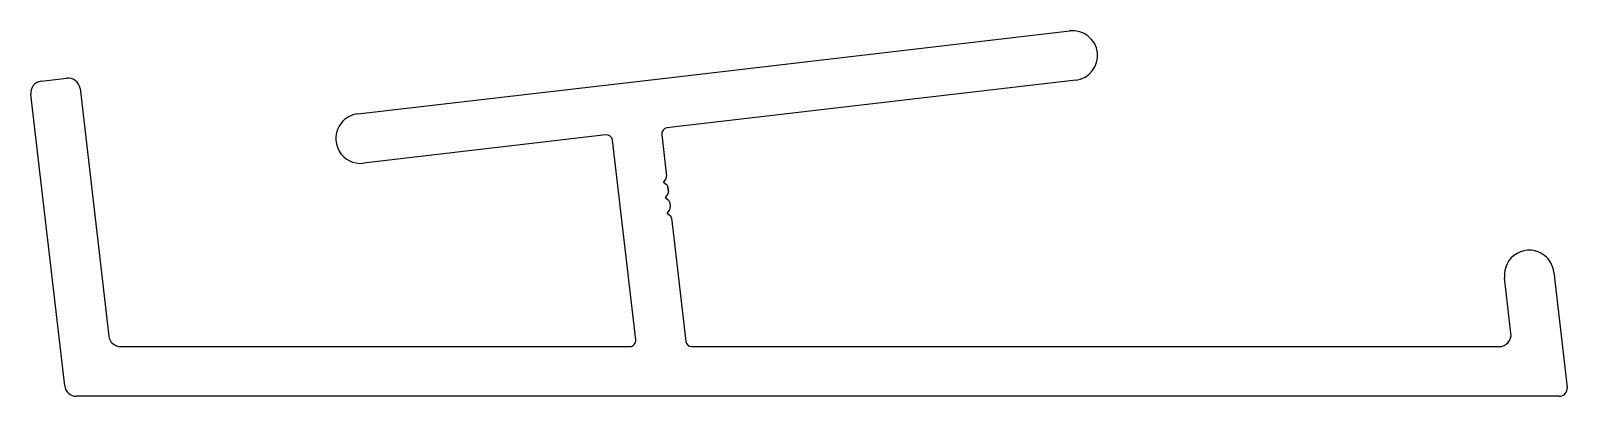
# Model space of a CAD drawing. Extents: x -45.9 to 52.4, y 8.2 to 31.6.
import ezdxf

# ---------------------------------------------------------------- set-up
doc = ezdxf.new("R2010")
doc.units = 0
doc.layers.add('5', color=7, linetype='CONTINUOUS')

msp = doc.modelspace()

# ---------------------------------------------------------------- linework, layer by layer
at = {"layer": '5', "color": 7, "linetype": 'CONTINUOUS'}
for p, q in [((-5.662, 28.539), (20.588, 31.595)), ((-45.249, 28.379), (-43.609, 28.57)), ((-24.994, 26.288), (-5.662, 28.539)), ((-42.764, 27.901), (-40.922, 12.075)), ((20.955, 28.441), (-5.202, 25.396)), ((-43.748, 8.9), (-45.918, 27.534)), ((-9.112, 24.94), (-24.627, 23.134)), ((-7.202, 11.826), (-8.69, 24.606)), ((-5.536, 24.973), (-5.313, 23.059)), ((-5.313, 23.059), (-5.226, 22.312)), ((-5.279, 22.128), (-5.429, 21.939)), ((-5.428, 21.927), (-5.238, 21.777)), ((-5.226, 22.312), (-5.226, 22.312)), ((-5.163, 21.135), (-5.313, 20.945)), ((-5.312, 20.934), (-5.122, 20.784)), ((-5.145, 21.61), (-5.111, 21.319)), ((-5.111, 21.319), (-5.145, 21.61)), ((-5.145, 21.61), (-5.111, 21.319)), ((-5.111, 21.319), (-5.145, 21.61)), ((-5.145, 21.61), (-5.111, 21.319)), ((-5.047, 20.142), (-5.198, 19.952)), ((-5.196, 19.941), (-5.007, 19.791)), ((-5.029, 20.617), (-4.995, 20.326)), ((-4.913, 19.624), (-4.766, 18.356)), ((-4.766, 18.356), (-3.995, 11.738)), ((48.814, 12.251), (48.401, 15.795)), ((51.555, 16.163), (52.413, 8.793)), ((-40.165, 11.401), (-7.581, 11.401)), ((-3.617, 11.401), (40.271, 11.401)), ((40.271, 11.401), (48.057, 11.401)), ((51.908, 8.226), (-42.992, 8.226))]:
    msp.add_line(p, q, dxfattribs=at)
for centre, radius, start, end in [((20.771, 30.018), 1.587, 276.64026, 96.64026), ((-43.521, 27.813), 0.762, 6.64026, 96.64026), ((-45.161, 27.622), 0.762, 96.64026, 186.64026), ((-24.81, 24.711), 1.588, 141.64026, 276.64026), ((-24.81, 24.711), 1.588, 96.64026, 141.64026), ((-9.068, 24.562), 0.381, 6.64026, 96.64026), ((-5.158, 25.017), 0.381, 96.64026, 186.64026), ((-5.423, 21.934), 0.008, 141.64026, 231.64026), ((-5.475, 22.284), 0.25, 321.64026, 6.64026), ((-5.393, 21.581), 0.25, 6.64026, 51.64026), ((-5.307, 20.94), 0.008, 141.64026, 231.64026), ((-5.359, 21.29), 0.25, 321.64026, 6.64026), ((-5.277, 20.588), 0.25, 6.64026, 51.64026), ((-5.191, 19.947), 0.008, 141.64026, 231.64026), ((-5.243, 20.297), 0.25, 321.64026, 6.64026), ((-5.162, 19.595), 0.25, 6.64026, 51.64026), ((49.978, 15.979), 1.587, 51.64026, 186.64026), ((49.978, 15.979), 1.587, 6.64026, 51.64026), ((-40.165, 12.163), 0.762, 186.64026, 270), ((-7.581, 11.782), 0.381, 270, 6.64026), ((48.057, 12.163), 0.762, 270, 6.64026), ((-3.617, 11.782), 0.381, 186.64026, 270), ((-42.992, 8.988), 0.762, 186.64026, 270), ((51.908, 8.734), 0.508, 270, 6.64026)]:
    msp.add_arc(centre, radius, start, end, dxfattribs=at)

doc.saveas('drawing.dxf')
